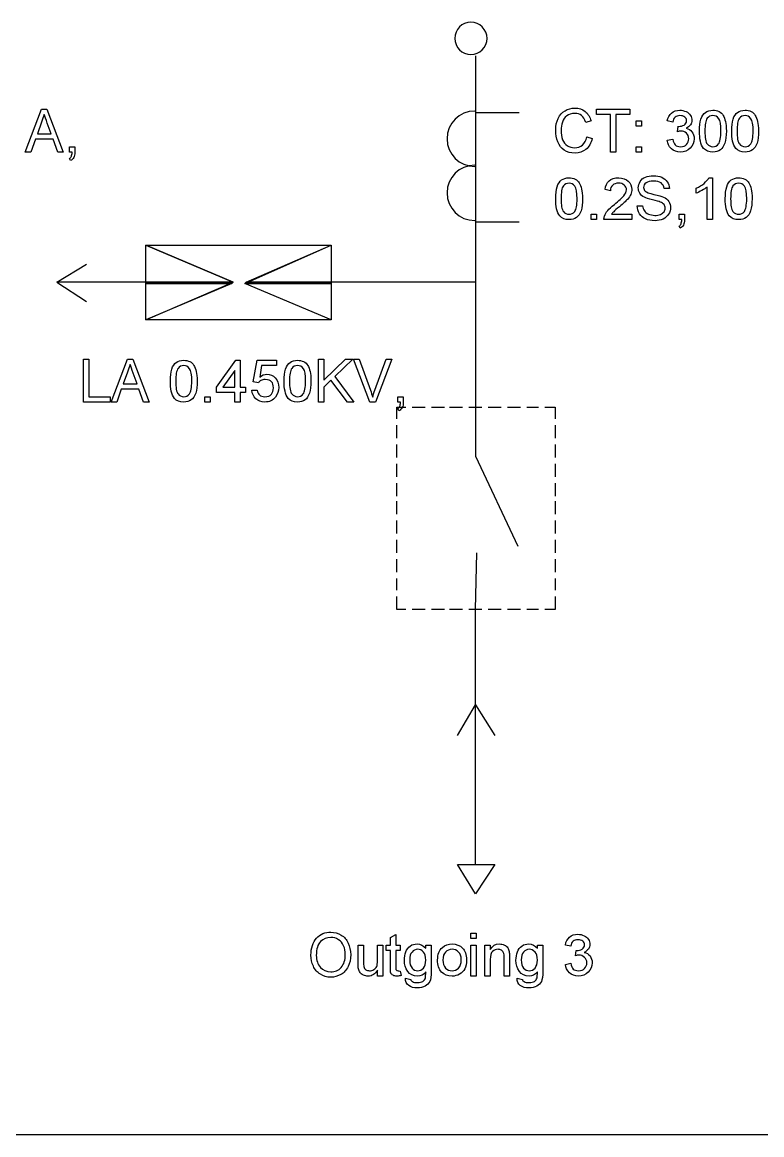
# Model space of a CAD drawing. Header units: millimetres. Extents: x 12 to 286, y 8 to 173.
# Drawn here: x 235.48 to 259.79, y 7.52 to 44.1 of the extents above; entities that cross this region are included whole.
import ezdxf

# ---------------------------------------------------------------- set-up
doc = ezdxf.new("R2010")
doc.units = ezdxf.units.MM
doc.layers.get('0').update_dxf_attribs({"linetype": 'CONTINUOUS'})

msp = doc.modelspace()

# ---------------------------------------------------------------- linework, layer by layer
at = {"color": 0}
for p, q in [((250.373, 42.9962), (250.373, 31.4399)), ((235.575, 39.8279), (236.117, 41.239)), ((236.117, 41.239), (236.288, 41.239)), ((236.288, 41.239), (236.828, 39.8279)), ((250.373, 41.1346), (251.813, 41.1346)), ((254.353, 41.0626), (254.353, 41.239)), ((254.353, 41.239), (255.447, 41.239)), ((254.812, 41.0626), (254.353, 41.0626)), ((254.812, 39.8279), (254.812, 41.0626)), ((255.447, 41.0626), (254.988, 41.0626)), ((254.988, 41.0626), (254.988, 39.8279)), ((255.447, 41.239), (255.447, 41.0626)), ((236.113, 40.8146), (235.975, 40.429)), ((236.428, 40.429), (236.303, 40.7818)), ((254.176, 40.8506), (254, 40.8065)), ((255.658, 40.6756), (255.658, 40.852)), ((255.658, 40.852), (255.834, 40.852)), ((255.834, 40.6756), (255.658, 40.6756)), ((255.834, 40.852), (255.834, 40.6756)), ((256.858, 40.816), (256.682, 40.852)), ((257.015, 40.4992), (257.033, 40.6756)), ((235.913, 40.2526), (235.762, 39.8279)), ((236.492, 40.2526), (235.913, 40.2526)), ((235.975, 40.429), (236.428, 40.429)), ((236.644, 39.8279), (236.492, 40.2526)), ((254.036, 40.3257), (254.212, 40.2788)), ((256.682, 40.2167), (256.858, 40.2526)), ((257.74, 40.5158), (257.74, 40.5158)), ((258.798, 40.5158), (258.798, 40.5158)), ((237.031, 39.8279), (237.031, 40.0043)), ((237.031, 40.0043), (237.207, 40.0043)), ((237.207, 40.0043), (237.207, 39.8279)), ((255.658, 39.8279), (255.658, 40.0043)), ((255.658, 40.0043), (255.834, 40.0043)), ((255.834, 40.0043), (255.834, 39.8279)), ((235.762, 39.8279), (235.575, 39.8279)), ((236.828, 39.8279), (236.644, 39.8279)), ((237.119, 39.8279), (237.031, 39.8279)), ((237.067, 39.5471), (237.031, 39.6173)), ((254.988, 39.8279), (254.812, 39.8279)), ((255.834, 39.8279), (255.658, 39.8279)), ((258.049, 38.9819), (258.163, 38.9819)), ((258.163, 38.9819), (258.163, 37.6068)), ((254.812, 38.559), (254.635, 38.5932)), ((256.752, 38.6292), (256.576, 38.6292)), ((257.634, 38.475), (257.634, 38.6373)), ((257.987, 37.6068), (257.987, 38.6789)), ((253.012, 38.293), (253.012, 38.293)), ((255.694, 38.064), (255.87, 38.064)), ((258.586, 38.293), (258.586, 38.293)), ((254.176, 37.6068), (254.176, 37.7832)), ((254.176, 37.7832), (254.353, 37.7832)), ((254.353, 37.7832), (254.353, 37.6068)), ((254.849, 37.7832), (255.517, 37.7832)), ((255.517, 37.7832), (255.517, 37.6068)), ((257.069, 37.6068), (257.069, 37.7832)), ((257.069, 37.7832), (257.245, 37.7832)), ((257.245, 37.7832), (257.245, 37.6068)), ((250.373, 37.5349), (251.813, 37.5349)), ((254.353, 37.6068), (254.176, 37.6068)), ((255.517, 37.6068), (254.599, 37.6068)), ((257.157, 37.6068), (257.069, 37.6068)), ((257.105, 37.3242), (257.069, 37.3944)), ((258.163, 37.6068), (257.987, 37.6068)), ((239.536, 36.7728), (242.415, 35.5466)), ((239.536, 35.5466), (239.536, 36.7728)), ((239.536, 36.7728), (242.415, 35.5466)), ((239.536, 35.5466), (239.536, 36.7728)), ((242.415, 35.5466), (239.536, 36.7728)), ((239.536, 36.7728), (245.632, 36.7728)), ((239.536, 34.3187), (239.536, 36.7728)), ((242.795, 35.5039), (245.632, 36.7728)), ((242.838, 35.5466), (245.632, 36.7728)), ((242.838, 35.5466), (245.632, 36.7728)), ((245.632, 36.7728), (245.632, 35.5466)), ((245.632, 36.7728), (245.632, 35.5466)), ((245.632, 36.7728), (245.632, 34.3187)), ((236.615, 35.5466), (237.589, 36.1389)), ((239.536, 35.5466), (236.615, 35.5466)), ((236.615, 35.5466), (237.589, 34.9112)), ((242.415, 35.5466), (239.536, 35.5466)), ((242.415, 35.5466), (239.536, 35.5466)), ((242.415, 35.5466), (239.536, 35.5466)), ((239.536, 35.5466), (242.372, 35.5039)), ((239.536, 35.5466), (242.372, 35.5039)), ((239.536, 35.5039), (239.536, 35.5466)), ((242.415, 35.5466), (239.536, 35.5466)), ((239.536, 35.5466), (242.372, 35.5039)), ((239.536, 35.5466), (242.372, 35.5039)), ((239.536, 35.5039), (239.536, 35.5466)), ((239.536, 34.3187), (242.415, 35.5466)), ((239.536, 35.5039), (242.372, 35.5039)), ((242.372, 35.5039), (239.536, 34.3187)), ((239.536, 34.3187), (239.536, 35.5039)), ((239.536, 35.5039), (242.372, 35.5039)), ((242.372, 35.5039), (239.536, 34.3187)), ((239.536, 34.3187), (239.536, 35.5039)), ((242.372, 35.5039), (239.536, 35.5039)), ((242.372, 35.5039), (239.536, 35.5039)), ((242.372, 35.5039), (242.415, 35.5466)), ((242.372, 35.5039), (242.415, 35.5466)), ((242.838, 35.5466), (242.795, 35.5039)), ((242.838, 35.5466), (242.795, 35.5039)), ((242.795, 35.5039), (245.632, 35.5039)), ((242.795, 35.5039), (245.632, 35.5039)), ((245.632, 34.3187), (242.795, 35.5039)), ((242.795, 35.5039), (245.632, 35.5039)), ((242.795, 35.5039), (245.632, 35.5039)), ((245.632, 34.3187), (242.795, 35.5039)), ((245.632, 34.3187), (242.795, 35.5039)), ((245.632, 35.5466), (242.838, 35.5466)), ((245.632, 35.5466), (242.838, 35.5466)), ((245.632, 35.5039), (242.838, 35.5466)), ((245.632, 35.5039), (242.838, 35.5466)), ((242.838, 35.5466), (245.632, 35.5466)), ((245.632, 35.5039), (242.838, 35.5466)), ((242.838, 35.5466), (245.632, 35.5466)), ((245.632, 35.5039), (242.838, 35.5466)), ((250.373, 35.5466), (245.632, 35.5466)), ((245.632, 35.5466), (245.632, 35.5039)), ((245.632, 35.5466), (245.632, 35.5039)), ((245.632, 35.5039), (245.632, 34.3187)), ((245.632, 35.5039), (245.632, 34.3187)), ((245.632, 34.3187), (239.536, 34.3187)), ((237.49, 31.6095), (237.49, 33.0206)), ((237.49, 33.0206), (237.666, 33.0206)), ((237.666, 33.0206), (237.666, 31.7858)), ((238.398, 31.6095), (238.94, 33.0206)), ((238.94, 33.0206), (239.11, 33.0206)), ((239.11, 33.0206), (239.65, 31.6095)), ((241.865, 32.1028), (242.499, 32.9847)), ((242.499, 32.9847), (242.641, 32.9847)), ((242.641, 32.9847), (242.641, 32.1028)), ((243.064, 32.2792), (243.204, 32.9847)), ((243.204, 32.9847), (243.84, 32.9847)), ((243.84, 32.9847), (243.84, 32.8083)), ((245.217, 31.6095), (245.217, 33.0206)), ((245.217, 33.0206), (245.393, 33.0206)), ((245.393, 33.0206), (245.393, 32.3329)), ((245.393, 32.3329), (246.105, 33.0206)), ((246.345, 33.0206), (245.748, 32.4459)), ((246.105, 33.0206), (246.345, 33.0206)), ((246.907, 31.6095), (246.363, 33.0206)), ((246.363, 33.0206), (246.556, 33.0206)), ((246.556, 33.0206), (246.924, 31.998)), ((247.071, 31.998), (247.438, 33.0206)), ((247.631, 33.0206), (247.088, 31.6095)), ((247.438, 33.0206), (247.631, 33.0206)), ((238.935, 32.5947), (238.797, 32.2089)), ((239.251, 32.2089), (239.125, 32.5617)), ((242.465, 32.6457), (242.073, 32.1028)), ((242.465, 32.1028), (242.465, 32.6457)), ((243.348, 32.8083), (243.283, 32.4239)), ((243.84, 32.8083), (243.348, 32.8083)), ((238.797, 32.2089), (239.251, 32.2089)), ((240.348, 32.2957), (240.348, 32.2957)), ((243.24, 32.2433), (243.064, 32.2792)), ((244.086, 32.2957), (244.086, 32.2957)), ((245.626, 32.3288), (245.393, 32.1028)), ((246.169, 31.6095), (245.626, 32.3288)), ((245.748, 32.4459), (246.379, 31.6095)), ((238.735, 32.0325), (238.584, 31.6095)), ((239.314, 32.0325), (238.735, 32.0325)), ((239.466, 31.6095), (239.314, 32.0325)), ((241.865, 31.9264), (241.865, 32.1028)), ((242.465, 31.9264), (241.865, 31.9264)), ((242.073, 32.1028), (242.465, 32.1028)), ((242.465, 31.6095), (242.465, 31.9264)), ((242.641, 32.1028), (242.817, 32.1028)), ((242.817, 31.9264), (242.641, 31.9264)), ((242.641, 31.9264), (242.641, 31.6095)), ((242.817, 32.1028), (242.817, 31.9264)), ((243.028, 31.9967), (243.204, 31.9967)), ((245.393, 32.1028), (245.393, 31.6095)), ((238.372, 31.6095), (237.49, 31.6095)), ((237.666, 31.7858), (238.372, 31.7858)), ((238.372, 31.7858), (238.372, 31.6095)), ((238.584, 31.6095), (238.398, 31.6095)), ((239.65, 31.6095), (239.466, 31.6095)), ((241.476, 31.6095), (241.476, 31.7858)), ((241.476, 31.7858), (241.653, 31.7858)), ((241.653, 31.6095), (241.476, 31.6095)), ((241.653, 31.7858), (241.653, 31.6095)), ((242.641, 31.6095), (242.465, 31.6095)), ((245.393, 31.6095), (245.217, 31.6095)), ((246.379, 31.6095), (246.169, 31.6095)), ((247.088, 31.6095), (246.907, 31.6095)), ((247.826, 31.6095), (247.826, 31.7858)), ((247.826, 31.7858), (248.003, 31.7858)), ((247.913, 31.6095), (247.826, 31.6095)), ((248.003, 31.7858), (248.003, 31.6095)), ((247.79, 31.0582), (247.79, 31.4399)), ((247.79, 31.4399), (248.087, 31.4399)), ((247.862, 31.3269), (247.826, 31.3972)), ((248.299, 31.4399), (248.722, 31.4399)), ((248.934, 31.4399), (249.357, 31.4399)), ((249.527, 31.4399), (249.95, 31.4399)), ((250.162, 31.4399), (250.585, 31.4399)), ((250.373, 31.4399), (250.373, 29.8304)), ((250.797, 31.4399), (251.22, 31.4399)), ((251.431, 31.4399), (251.856, 31.4399)), ((252.067, 31.4399), (252.448, 31.4399)), ((252.659, 31.4399), (252.998, 31.4399)), ((252.998, 31.4399), (252.998, 31.0582)), ((247.79, 30.423), (247.79, 30.8474)), ((252.998, 30.8474), (252.998, 30.423)), ((247.79, 29.789), (247.79, 30.2121)), ((252.998, 30.2121), (252.998, 29.789)), ((250.373, 29.8304), (251.77, 26.8676)), ((247.79, 29.1538), (247.79, 29.5768)), ((252.998, 29.5768), (252.998, 29.1538)), ((247.79, 28.5185), (247.79, 28.9416)), ((252.998, 28.9416), (252.998, 28.5185)), ((247.79, 27.926), (247.79, 28.349)), ((252.998, 28.349), (252.998, 27.926)), ((247.79, 27.2907), (247.79, 27.7137)), ((252.998, 27.7137), (252.998, 27.2907)), ((247.79, 26.6554), (247.79, 27.0798)), ((252.998, 27.0798), (252.998, 26.6554)), ((247.79, 26.0215), (247.79, 26.4445)), ((250.373, 24.7937), (250.416, 26.6554)), ((252.998, 26.4445), (252.998, 26.0215)), ((247.79, 25.4289), (247.79, 25.8093)), ((252.998, 25.8093), (252.998, 25.4289)), ((247.79, 24.7937), (247.79, 25.2167)), ((252.998, 25.2167), (252.998, 24.7937)), ((248.087, 24.7937), (247.79, 24.7937)), ((248.722, 24.7937), (248.299, 24.7937)), ((249.357, 24.7937), (248.934, 24.7937)), ((249.95, 24.7937), (249.527, 24.7937)), ((250.585, 24.7937), (250.162, 24.7937)), ((250.373, 16.411), (250.373, 24.7937)), ((251.22, 24.7937), (250.797, 24.7937)), ((251.856, 24.7937), (251.431, 24.7937)), ((252.448, 24.7937), (252.067, 24.7937)), ((252.998, 24.7937), (252.659, 24.7937)), ((249.78, 20.6444), (250.373, 21.66)), ((250.373, 21.66), (251.008, 20.6444)), ((250.373, 15.4382), (249.78, 16.411)), ((249.78, 16.411), (251.008, 16.411)), ((251.008, 16.411), (250.373, 15.4382)), ((247.58, 14.0077), (247.756, 14.1097)), ((247.58, 13.7583), (247.58, 14.0077)), ((247.756, 14.1097), (247.756, 13.7583)), ((250.226, 13.9706), (250.226, 14.147)), ((250.226, 14.147), (250.402, 14.147)), ((250.402, 13.9706), (250.226, 13.9706)), ((250.402, 14.147), (250.402, 13.9706)), ((246.521, 13.1382), (246.521, 13.7583)), ((246.521, 13.7583), (246.698, 13.7583)), ((246.698, 13.7583), (246.698, 13.2223)), ((247.157, 13.2402), (247.157, 13.7583)), ((247.157, 13.7583), (247.333, 13.7583)), ((247.333, 13.7583), (247.333, 12.7358)), ((247.438, 13.5819), (247.438, 13.7583)), ((247.438, 13.7583), (247.58, 13.7583)), ((247.58, 13.5819), (247.438, 13.5819)), ((247.58, 13.0294), (247.58, 13.5819)), ((247.756, 13.7583), (247.897, 13.7583)), ((247.897, 13.5819), (247.756, 13.5819)), ((247.756, 13.5819), (247.756, 13.0404)), ((247.897, 13.7583), (247.897, 13.5819)), ((248.744, 13.6522), (248.744, 13.7583)), ((248.744, 13.7583), (248.921, 13.7583)), ((248.921, 13.7583), (248.921, 12.8902)), ((250.226, 12.7358), (250.226, 13.7583)), ((250.226, 13.7583), (250.402, 13.7583)), ((250.402, 13.7583), (250.402, 12.7358)), ((250.685, 12.7358), (250.685, 13.7583)), ((250.685, 13.7583), (250.861, 13.7583)), ((250.861, 13.7583), (250.861, 13.615)), ((252.413, 13.6522), (252.413, 13.7583)), ((252.413, 13.7583), (252.589, 13.7583)), ((252.589, 13.7583), (252.589, 12.8902)), ((253.507, 13.7225), (253.33, 13.7583)), ((253.664, 13.4056), (253.682, 13.5819)), ((244.968, 13.4221), (244.968, 13.4221)), ((249.131, 13.265), (249.131, 13.265)), ((250.861, 13.2857), (250.861, 12.7358)), ((251.318, 12.7358), (251.318, 13.3477)), ((251.495, 13.3711), (251.495, 12.7358)), ((247.157, 12.7358), (247.157, 12.9343)), ((247.897, 12.9026), (247.933, 12.7524)), ((253.33, 13.1231), (253.507, 13.1589)), ((247.333, 12.7358), (247.157, 12.7358)), ((248.073, 12.6642), (248.249, 12.6297)), ((248.073, 12.6642), (248.073, 12.6642)), ((250.402, 12.7358), (250.226, 12.7358)), ((250.861, 12.7358), (250.685, 12.7358)), ((251.495, 12.7358), (251.318, 12.7358)), ((251.743, 12.6642), (251.919, 12.6297)), ((251.743, 12.6642), (251.743, 12.6642)), ((286.06, 7.5213), (12.1212, 7.5213))]:
    msp.add_line(p, q, dxfattribs=at)
for points in [[(250.226, 44.0972), (249.934, 44.0972), (249.696, 43.8602), (249.696, 43.5681)], [(250.755, 43.5681), (250.755, 43.8602), (250.518, 44.0972), (250.226, 44.0972)], [(249.696, 43.5681), (249.696, 43.276), (249.934, 43.0389), (250.226, 43.0389)], [(250.226, 43.0389), (250.518, 43.0389), (250.755, 43.276), (250.755, 43.5681)], [(236.203, 41.0626), (236.168, 40.9857), (236.145, 40.9028), (236.113, 40.8146)], [(236.303, 40.7818), (236.256, 40.9099), (236.227, 40.9924), (236.203, 41.0626)], [(250.352, 41.1759), (249.849, 41.1759), (249.441, 40.7691), (249.441, 40.2664)], [(253.092, 40.936), (253.143, 41.0531), (253.221, 41.1304), (253.321, 41.1882)], [(253.378, 41.0214), (253.304, 40.972), (253.258, 40.9004), (253.231, 40.8146)], [(253.321, 41.1882), (253.41, 41.2517), (253.527, 41.275), (253.646, 41.275)], [(253.639, 41.0986), (253.526, 41.0986), (253.448, 41.0725), (253.378, 41.0214)], [(253.863, 41.0298), (253.802, 41.0863), (253.728, 41.0986), (253.639, 41.0986)], [(253.646, 41.275), (253.769, 41.275), (253.892, 41.238), (253.985, 41.1635)], [(254, 40.8065), (253.968, 40.9127), (253.923, 40.9829), (253.863, 41.0298)], [(253.985, 41.1635), (254.07, 41.0916), (254.14, 40.9843), (254.176, 40.8506)], [(256.682, 40.852), (256.701, 40.9635), (256.749, 41.0503), (256.821, 41.1124)], [(256.821, 41.1124), (256.883, 41.1812), (256.985, 41.2048), (257.092, 41.2048)], [(256.939, 40.9744), (256.892, 40.9455), (256.869, 40.8862), (256.858, 40.816)], [(257.098, 41.0284), (257.025, 41.0284), (256.982, 41.0104), (256.939, 40.9744)], [(257.092, 41.2048), (257.158, 41.2048), (257.236, 41.1896), (257.299, 41.1593)], [(257.255, 40.9801), (257.211, 41.0161), (257.163, 41.0284), (257.098, 41.0284)], [(257.315, 40.8563), (257.315, 40.9166), (257.296, 40.9469), (257.255, 40.9801)], [(257.299, 41.1593), (257.356, 41.1332), (257.409, 41.0877), (257.442, 41.0365)], [(257.442, 41.0365), (257.469, 40.9938), (257.492, 40.9293), (257.492, 40.8711)], [(257.788, 40.9099), (257.817, 41.0175), (257.871, 41.0877), (257.936, 41.1346)], [(257.936, 41.1346), (257.993, 41.1812), (258.082, 41.2048), (258.181, 41.2048)], [(258.178, 41.0284), (258.098, 41.0284), (258.042, 40.9981), (257.991, 40.9388)], [(258.373, 40.9265), (258.313, 41.0048), (258.261, 41.0284), (258.178, 41.0284)], [(258.181, 41.2048), (258.247, 41.2048), (258.319, 41.1896), (258.381, 41.1607)], [(258.381, 41.1607), (258.439, 41.1346), (258.486, 41.0905), (258.516, 41.0351)], [(258.516, 41.0351), (258.546, 40.9896), (258.571, 40.9127), (258.592, 40.8354)], [(258.846, 40.9099), (258.875, 41.0175), (258.929, 41.0877), (258.994, 41.1346)], [(258.994, 41.1346), (259.052, 41.1812), (259.14, 41.2048), (259.239, 41.2048)], [(259.237, 41.0284), (259.157, 41.0284), (259.1, 40.9981), (259.049, 40.9388)], [(259.431, 40.9265), (259.372, 41.0048), (259.319, 41.0284), (259.237, 41.0284)], [(259.239, 41.2048), (259.305, 41.2048), (259.377, 41.1896), (259.439, 41.1607)], [(259.439, 41.1607), (259.497, 41.1346), (259.544, 41.0905), (259.574, 41.0351)], [(259.574, 41.0351), (259.605, 40.9896), (259.629, 40.9127), (259.65, 40.8354)], [(253.012, 40.5448), (253.012, 40.7031), (253.038, 40.8245), (253.092, 40.936)], [(253.231, 40.8146), (253.201, 40.7278), (253.188, 40.6382), (253.188, 40.5462)], [(257.033, 40.6756), (257.032, 40.6742), (257.052, 40.6742), (257.058, 40.6742)], [(257.058, 40.6742), (257.116, 40.6742), (257.183, 40.6894), (257.237, 40.7183)], [(257.237, 40.7183), (257.281, 40.7568), (257.315, 40.7942), (257.315, 40.8563)], [(257.444, 40.7197), (257.405, 40.6823), (257.364, 40.6368), (257.302, 40.6107)], [(257.302, 40.6107), (257.376, 40.6012), (257.448, 40.5515), (257.493, 40.4922)], [(257.492, 40.8711), (257.492, 40.8217), (257.477, 40.7652), (257.444, 40.7197)], [(257.74, 40.5158), (257.74, 40.6809), (257.755, 40.8065), (257.788, 40.9099)], [(257.991, 40.9388), (257.94, 40.8686), (257.917, 40.7211), (257.917, 40.5172)], [(258.446, 40.5172), (258.446, 40.7278), (258.421, 40.8587), (258.373, 40.9265)], [(258.592, 40.8354), (258.609, 40.7624), (258.622, 40.6495), (258.622, 40.5158)], [(258.798, 40.5158), (258.798, 40.6809), (258.814, 40.8065), (258.846, 40.9099)], [(259.049, 40.9388), (258.998, 40.8686), (258.975, 40.7211), (258.975, 40.5172)], [(259.504, 40.5172), (259.504, 40.7278), (259.479, 40.8587), (259.431, 40.9265)], [(259.65, 40.8354), (259.668, 40.7624), (259.68, 40.6495), (259.68, 40.5158)], [(249.441, 40.2664), (249.441, 39.7633), (249.849, 39.3555), (250.352, 39.3555)], [(253.083, 40.1602), (253.036, 40.2869), (253.012, 40.4082), (253.012, 40.5448)], [(253.188, 40.5462), (253.188, 40.4343), (253.205, 40.3229), (253.239, 40.2347)], [(253.239, 40.2347), (253.268, 40.1518), (253.328, 40.0787), (253.399, 40.0346)], [(253.891, 40.0597), (253.952, 40.1242), (254.01, 40.2071), (254.036, 40.3257)], [(254.212, 40.2788), (254.174, 40.1228), (254.106, 40.0004), (254.008, 39.9175)], [(256.858, 40.2526), (256.876, 40.1645), (256.905, 40.101), (256.944, 40.0625)], [(257.128, 40.5172), (257.09, 40.5225), (257.061, 40.5116), (257.015, 40.4992)], [(257.314, 40.4467), (257.255, 40.4992), (257.204, 40.5172), (257.128, 40.5172)], [(257.387, 40.2689), (257.387, 40.3475), (257.362, 40.4001), (257.314, 40.4467)], [(257.317, 40.0816), (257.362, 40.1422), (257.387, 40.1948), (257.387, 40.2689)], [(257.564, 40.2664), (257.564, 40.1507), (257.52, 40.0417), (257.434, 39.9563)], [(257.493, 40.4922), (257.539, 40.4343), (257.564, 40.3571), (257.564, 40.2664)], [(257.873, 39.9507), (257.774, 40.0816), (257.74, 40.2636), (257.74, 40.5158)], [(257.917, 40.5172), (257.917, 40.3063), (257.941, 40.1602), (257.992, 40.0981)], [(258.368, 40.0981), (258.41, 40.1645), (258.446, 40.2992), (258.446, 40.5172)], [(258.622, 40.5158), (258.622, 40.3641), (258.606, 40.2276), (258.572, 40.1242)], [(258.932, 39.9507), (258.833, 40.0816), (258.798, 40.2636), (258.798, 40.5158)], [(258.975, 40.5172), (258.975, 40.3063), (259, 40.1602), (259.05, 40.0981)], [(259.427, 40.0981), (259.468, 40.1645), (259.504, 40.2992), (259.504, 40.5172)], [(259.68, 40.5158), (259.68, 40.3641), (259.664, 40.2276), (259.631, 40.1242)], [(253.293, 39.8872), (253.19, 39.9549), (253.132, 40.0417), (253.083, 40.1602)], [(253.65, 39.7937), (253.503, 39.7937), (253.384, 39.8254), (253.293, 39.8872)], [(253.399, 40.0346), (253.46, 39.9934), (253.548, 39.9701), (253.632, 39.9701)], [(253.632, 39.9701), (253.727, 39.9701), (253.821, 39.999), (253.891, 40.0597)], [(254.008, 39.9175), (253.908, 39.8406), (253.79, 39.7937), (253.65, 39.7937)], [(256.814, 39.9369), (256.727, 40.0195), (256.693, 40.1024), (256.682, 40.2167)], [(257.109, 39.8279), (256.989, 39.8279), (256.892, 39.8653), (256.814, 39.9369)], [(256.944, 40.0625), (256.977, 40.0279), (257.04, 40.0043), (257.116, 40.0043)], [(257.434, 39.9563), (257.344, 39.8748), (257.24, 39.8279), (257.109, 39.8279)], [(257.116, 40.0043), (257.2, 40.0043), (257.27, 40.0308), (257.317, 40.0816)], [(258.181, 39.8279), (258.045, 39.8279), (257.948, 39.8695), (257.873, 39.9507)], [(257.992, 40.0981), (258.04, 40.0403), (258.105, 40.0043), (258.181, 40.0043)], [(258.181, 40.0043), (258.25, 40.0043), (258.317, 40.036), (258.368, 40.0981)], [(258.426, 39.8999), (258.356, 39.8515), (258.279, 39.8279), (258.181, 39.8279)], [(258.572, 40.1242), (258.532, 40.0279), (258.491, 39.9464), (258.426, 39.8999)], [(259.239, 39.8279), (259.103, 39.8279), (259.006, 39.8695), (258.932, 39.9507)], [(259.05, 40.0981), (259.099, 40.0403), (259.164, 40.0043), (259.239, 40.0043)], [(259.239, 40.0043), (259.308, 40.0043), (259.376, 40.036), (259.427, 40.0981)], [(259.485, 39.8999), (259.414, 39.8515), (259.337, 39.8279), (259.239, 39.8279)], [(259.631, 40.1242), (259.591, 40.0279), (259.549, 39.9464), (259.485, 39.8999)], [(237.031, 39.6173), (237.06, 39.6339), (237.082, 39.6572), (237.096, 39.6903)], [(237.174, 39.6515), (237.151, 39.6064), (237.115, 39.5718), (237.067, 39.5471)], [(237.096, 39.6903), (237.1, 39.733), (237.118, 39.7686), (237.119, 39.8279)], [(237.207, 39.8279), (237.207, 39.7549), (237.196, 39.6956), (237.174, 39.6515)], [(250.352, 39.3982), (249.849, 39.3982), (249.441, 38.9901), (249.441, 38.4888)], [(253.062, 38.687), (253.091, 38.7946), (253.143, 38.8648), (253.208, 38.9117)], [(253.208, 38.9117), (253.267, 38.9587), (253.355, 38.9819), (253.453, 38.9819)], [(253.451, 38.8056), (253.372, 38.8056), (253.314, 38.7752), (253.264, 38.716)], [(253.646, 38.705), (253.587, 38.7823), (253.533, 38.8056), (253.451, 38.8056)], [(253.453, 38.9819), (253.519, 38.9819), (253.592, 38.9682), (253.653, 38.9393)], [(253.653, 38.9393), (253.712, 38.9117), (253.759, 38.8676), (253.788, 38.8126)], [(253.788, 38.8126), (253.818, 38.7671), (253.844, 38.6913), (253.863, 38.6126)], [(254.635, 38.5932), (254.648, 38.7202), (254.692, 38.8165), (254.77, 38.8828)], [(254.77, 38.8828), (254.839, 38.9587), (254.954, 38.9819), (255.084, 38.9819)], [(255.081, 38.8056), (254.992, 38.8056), (254.934, 38.7837), (254.886, 38.7396)], [(255.268, 38.7421), (255.21, 38.7932), (255.157, 38.8056), (255.081, 38.8056)], [(255.084, 38.9819), (255.209, 38.9819), (255.323, 38.9449), (255.4, 38.8719)], [(255.4, 38.8719), (255.47, 38.7999), (255.517, 38.7078), (255.517, 38.5988)], [(255.728, 38.6567), (255.728, 38.7311), (255.749, 38.7974), (255.789, 38.8592)], [(255.789, 38.8592), (255.82, 38.9283), (255.888, 38.971), (255.965, 39.0042)], [(255.983, 38.8137), (255.928, 38.7809), (255.904, 38.723), (255.904, 38.6637)], [(255.965, 39.0042), (256.034, 39.0398), (256.129, 39.0521), (256.224, 39.0521)], [(256.23, 38.8758), (256.114, 38.8758), (256.034, 38.8553), (255.983, 38.8137)], [(256.224, 39.0521), (256.328, 39.0521), (256.42, 39.0356), (256.498, 39.0013)], [(256.478, 38.8137), (256.418, 38.8634), (256.34, 38.8758), (256.23, 38.8758)], [(256.576, 38.6292), (256.566, 38.7103), (256.533, 38.7724), (256.478, 38.8137)], [(256.498, 39.0013), (256.569, 38.9738), (256.639, 38.9184), (256.682, 38.8525)], [(256.682, 38.8525), (256.725, 38.7946), (256.749, 38.7117), (256.752, 38.6292)], [(257.634, 38.6373), (257.732, 38.6913), (257.818, 38.7354), (257.891, 38.7985)], [(257.891, 38.7985), (257.962, 38.8634), (258.018, 38.9227), (258.049, 38.9819)], [(258.636, 38.687), (258.663, 38.7946), (258.717, 38.8648), (258.782, 38.9117)], [(258.782, 38.9117), (258.841, 38.9587), (258.929, 38.9819), (259.027, 38.9819)], [(259.026, 38.8056), (258.946, 38.8056), (258.888, 38.7752), (258.838, 38.716)], [(259.22, 38.705), (259.161, 38.7823), (259.107, 38.8056), (259.026, 38.8056)], [(259.027, 38.9819), (259.093, 38.9819), (259.166, 38.9682), (259.227, 38.9393)], [(259.227, 38.9393), (259.285, 38.9117), (259.333, 38.8676), (259.362, 38.8126)], [(259.362, 38.8126), (259.392, 38.7671), (259.417, 38.6913), (259.438, 38.6126)], [(249.441, 38.4888), (249.441, 37.9857), (249.849, 37.5779), (250.352, 37.5779)], [(253.012, 38.293), (253.012, 38.4598), (253.028, 38.5837), (253.062, 38.687)], [(253.264, 38.716), (253.212, 38.6457), (253.188, 38.4997), (253.188, 38.2944)], [(253.717, 38.2944), (253.717, 38.505), (253.694, 38.6362), (253.646, 38.705)], [(253.863, 38.6126), (253.883, 38.5396), (253.894, 38.4267), (253.894, 38.293)], [(254.886, 38.7396), (254.835, 38.7064), (254.812, 38.6362), (254.812, 38.559)], [(255.256, 38.3893), (255.305, 38.4651), (255.341, 38.5202), (255.341, 38.5865)], [(255.341, 38.5865), (255.341, 38.65), (255.316, 38.6994), (255.268, 38.7421)], [(255.483, 38.4362), (255.459, 38.3879), (255.421, 38.3275), (255.368, 38.2683)], [(255.517, 38.5988), (255.517, 38.5533), (255.505, 38.4898), (255.483, 38.4362)], [(255.778, 38.4775), (255.741, 38.5339), (255.728, 38.5907), (255.728, 38.6567)], [(255.927, 38.3438), (255.854, 38.3812), (255.811, 38.4253), (255.778, 38.4775)], [(255.904, 38.6637), (255.904, 38.6126), (255.924, 38.5713), (255.96, 38.5381)], [(255.96, 38.5381), (255.99, 38.5135), (256.091, 38.4722), (256.242, 38.4376)], [(256.242, 38.4376), (256.388, 38.4087), (256.498, 38.3727), (256.553, 38.348)], [(257.818, 38.5632), (257.747, 38.5339), (257.688, 38.4941), (257.634, 38.475)], [(257.987, 38.6789), (257.944, 38.6472), (257.888, 38.6016), (257.818, 38.5632)], [(258.586, 38.293), (258.586, 38.4598), (258.603, 38.5837), (258.636, 38.687)], [(258.838, 38.716), (258.786, 38.6457), (258.763, 38.4997), (258.763, 38.2944)], [(259.292, 38.2944), (259.292, 38.505), (259.268, 38.6362), (259.22, 38.705)], [(259.438, 38.6126), (259.456, 38.5396), (259.468, 38.4267), (259.468, 38.293)], [(253.146, 37.7278), (253.048, 37.8587), (253.012, 38.0407), (253.012, 38.293)], [(253.188, 38.2944), (253.188, 38.0834), (253.214, 37.9374), (253.266, 37.8753)], [(253.642, 37.8753), (253.683, 37.943), (253.717, 38.0781), (253.717, 38.2944)], [(253.894, 38.293), (253.894, 38.1413), (253.877, 38.0048), (253.846, 37.9017)], [(254.722, 37.907), (254.765, 37.9705), (254.843, 38.0298), (254.941, 38.1014)], [(254.941, 38.1014), (255.086, 38.2393), (255.198, 38.3233), (255.256, 38.3893)], [(255.368, 38.2683), (255.306, 38.2115), (255.23, 38.1303), (255.113, 38.034)], [(255.77, 37.8023), (255.72, 37.8852), (255.697, 37.9663), (255.694, 38.064)], [(255.87, 38.064), (255.878, 37.9952), (255.896, 37.9402), (255.927, 37.8947)], [(256.199, 38.2556), (256.064, 38.2944), (255.977, 38.3163), (255.927, 38.3438)], [(256.45, 38.1868), (256.407, 38.2076), (256.329, 38.2242), (256.199, 38.2556)], [(256.574, 38.1028), (256.54, 38.1469), (256.509, 38.1649), (256.45, 38.1868)], [(256.553, 38.348), (256.628, 38.3205), (256.691, 38.2598), (256.73, 38.202)], [(256.61, 37.9843), (256.61, 38.0326), (256.599, 38.0683), (256.574, 38.1028)], [(256.73, 38.202), (256.763, 38.1441), (256.786, 38.0753), (256.786, 37.9995)], [(258.72, 37.7278), (258.622, 37.8587), (258.586, 38.0407), (258.586, 38.293)], [(258.763, 38.2944), (258.763, 38.0834), (258.787, 37.9374), (258.838, 37.8753)], [(259.214, 37.8753), (259.256, 37.943), (259.292, 38.0781), (259.292, 38.2944)], [(259.468, 38.293), (259.468, 38.1413), (259.451, 38.0048), (259.418, 37.9017)], [(253.453, 37.6068), (253.317, 37.6068), (253.22, 37.6467), (253.146, 37.7278)], [(253.266, 37.8753), (253.314, 37.8174), (253.378, 37.7832), (253.453, 37.7832)], [(253.453, 37.7832), (253.522, 37.7832), (253.591, 37.8135), (253.642, 37.8753)], [(253.699, 37.677), (253.628, 37.6287), (253.552, 37.6068), (253.453, 37.6068)], [(253.846, 37.9017), (253.806, 37.8051), (253.764, 37.7239), (253.699, 37.677)], [(254.599, 37.6068), (254.598, 37.6481), (254.605, 37.6865), (254.619, 37.7254)], [(254.619, 37.7254), (254.634, 37.7956), (254.675, 37.8492), (254.722, 37.907)], [(254.919, 37.8686), (254.89, 37.8464), (254.868, 37.8121), (254.849, 37.7832)], [(255.113, 38.034), (255.005, 37.9635), (254.947, 37.8975), (254.919, 37.8686)], [(255.966, 37.6287), (255.874, 37.6714), (255.816, 37.7254), (255.77, 37.8023)], [(255.927, 37.8947), (255.948, 37.8601), (256.001, 37.8146), (256.063, 37.7885)], [(256.063, 37.7885), (256.119, 37.7705), (256.195, 37.7472), (256.272, 37.7472)], [(256.272, 37.7472), (256.336, 37.7472), (256.402, 37.7567), (256.454, 37.779)], [(256.454, 37.779), (256.501, 37.7994), (256.547, 37.8273), (256.573, 37.8629)], [(256.725, 37.7832), (256.68, 37.7278), (256.623, 37.6647), (256.544, 37.6259)], [(256.573, 37.8629), (256.587, 37.907), (256.61, 37.9388), (256.61, 37.9843)], [(256.786, 37.9995), (256.786, 37.9331), (256.766, 37.8506), (256.725, 37.7832)], [(259.027, 37.6068), (258.891, 37.6068), (258.794, 37.6467), (258.72, 37.7278)], [(258.838, 37.8753), (258.888, 37.8174), (258.953, 37.7832), (259.027, 37.7832)], [(259.027, 37.7832), (259.096, 37.7832), (259.165, 37.8135), (259.214, 37.8753)], [(259.272, 37.677), (259.202, 37.6287), (259.126, 37.6068), (259.027, 37.6068)], [(259.418, 37.9017), (259.38, 37.8051), (259.339, 37.7239), (259.272, 37.677)], [(256.279, 37.5708), (256.148, 37.5708), (256.051, 37.5902), (255.966, 37.6287)], [(256.544, 37.6259), (256.464, 37.5941), (256.377, 37.5708), (256.279, 37.5708)], [(257.069, 37.3944), (257.098, 37.411), (257.12, 37.4357), (257.134, 37.4675)], [(257.211, 37.429), (257.189, 37.3835), (257.153, 37.3489), (257.105, 37.3242)], [(257.134, 37.4675), (257.138, 37.5102), (257.156, 37.5461), (257.157, 37.6068)], [(257.245, 37.6068), (257.245, 37.5324), (257.234, 37.4731), (257.211, 37.429)], [(240.543, 32.9144), (240.602, 32.9613), (240.69, 32.9847), (240.789, 32.9847)], [(240.789, 32.9847), (240.855, 32.9847), (240.928, 32.9696), (240.988, 32.9406)], [(240.988, 32.9406), (241.046, 32.9144), (241.095, 32.8704), (241.124, 32.8152)], [(244.282, 32.9144), (244.341, 32.9613), (244.429, 32.9847), (244.527, 32.9847)], [(244.527, 32.9847), (244.595, 32.9847), (244.667, 32.9696), (244.727, 32.9406)], [(244.727, 32.9406), (244.787, 32.9144), (244.833, 32.8704), (244.864, 32.8152)], [(239.025, 32.8442), (238.99, 32.7656), (238.967, 32.6829), (238.935, 32.5947)], [(239.125, 32.5617), (239.079, 32.6912), (239.05, 32.7725), (239.025, 32.8442)], [(240.348, 32.2957), (240.348, 32.4624), (240.364, 32.5865), (240.396, 32.6898)], [(240.396, 32.6898), (240.425, 32.7973), (240.479, 32.8676), (240.543, 32.9144)], [(240.599, 32.7188), (240.548, 32.6485), (240.524, 32.5024), (240.524, 32.2971)], [(240.787, 32.8083), (240.707, 32.8083), (240.649, 32.778), (240.599, 32.7188)], [(240.98, 32.7063), (240.923, 32.7849), (240.869, 32.8083), (240.787, 32.8083)], [(241.053, 32.2971), (241.053, 32.5079), (241.028, 32.6388), (240.98, 32.7063)], [(241.124, 32.8152), (241.154, 32.7697), (241.179, 32.694), (241.199, 32.6154)], [(241.199, 32.6154), (241.217, 32.5424), (241.23, 32.4294), (241.23, 32.2957)], [(244.086, 32.2957), (244.086, 32.4624), (244.103, 32.5865), (244.136, 32.6898)], [(244.136, 32.6898), (244.165, 32.7973), (244.217, 32.8676), (244.282, 32.9144)], [(244.338, 32.7188), (244.286, 32.6485), (244.263, 32.5024), (244.263, 32.2971)], [(244.526, 32.8083), (244.446, 32.8083), (244.39, 32.778), (244.338, 32.7188)], [(244.72, 32.7063), (244.661, 32.7849), (244.609, 32.8083), (244.526, 32.8083)], [(244.792, 32.2971), (244.792, 32.5079), (244.769, 32.6388), (244.72, 32.7063)], [(244.864, 32.8152), (244.893, 32.7697), (244.919, 32.694), (244.938, 32.6154)], [(244.938, 32.6154), (244.957, 32.5424), (244.968, 32.4294), (244.968, 32.2957)], [(240.482, 31.7307), (240.382, 31.8616), (240.348, 32.0435), (240.348, 32.2957)], [(240.524, 32.2971), (240.524, 32.0862), (240.549, 31.9402), (240.6, 31.8782)], [(240.976, 31.8782), (241.017, 31.9457), (241.053, 32.0807), (241.053, 32.2971)], [(241.23, 32.2957), (241.23, 32.1441), (241.213, 32.0077), (241.18, 31.9043)], [(243.326, 32.3205), (243.287, 32.3108), (243.262, 32.275), (243.24, 32.2433)], [(243.283, 32.4239), (243.356, 32.5024), (243.437, 32.5258), (243.52, 32.5258)], [(243.468, 32.3494), (243.401, 32.3494), (243.359, 32.3398), (243.326, 32.3205)], [(243.673, 32.2764), (243.63, 32.326), (243.566, 32.3494), (243.468, 32.3494)], [(243.52, 32.5258), (243.619, 32.5258), (243.723, 32.4859), (243.797, 32.4032)], [(243.733, 32.078), (243.733, 32.1703), (243.714, 32.2282), (243.673, 32.2764)], [(243.797, 32.4032), (243.863, 32.3274), (243.91, 32.2171), (243.91, 32.089)], [(244.221, 31.7307), (244.122, 31.8616), (244.086, 32.0435), (244.086, 32.2957)], [(244.263, 32.2971), (244.263, 32.0862), (244.289, 31.9402), (244.34, 31.8782)], [(244.716, 31.8782), (244.758, 31.9457), (244.792, 32.0807), (244.792, 32.2971)], [(244.968, 32.2957), (244.968, 32.1441), (244.953, 32.0077), (244.92, 31.9043)], [(240.6, 31.8782), (240.649, 31.8203), (240.714, 31.7858), (240.789, 31.7858)], [(240.789, 31.7858), (240.858, 31.7858), (240.925, 31.8161), (240.976, 31.8782)], [(241.18, 31.9043), (241.142, 31.8093), (241.099, 31.7266), (241.034, 31.6797)], [(243.16, 31.7155), (243.075, 31.7982), (243.039, 31.8795), (243.028, 31.9967)], [(243.204, 31.9967), (243.217, 31.9264), (243.243, 31.874), (243.283, 31.8382)], [(243.283, 31.8382), (243.32, 31.8093), (243.381, 31.7858), (243.457, 31.7858)], [(243.457, 31.7858), (243.55, 31.7858), (243.622, 31.812), (243.667, 31.8657)], [(243.667, 31.8657), (243.71, 31.9278), (243.733, 31.9898), (243.733, 32.078)], [(243.91, 32.089), (243.91, 31.9719), (243.876, 31.8616), (243.805, 31.772)], [(244.34, 31.8782), (244.388, 31.8203), (244.453, 31.7858), (244.527, 31.7858)], [(244.527, 31.7858), (244.596, 31.7858), (244.665, 31.8161), (244.716, 31.8782)], [(244.92, 31.9043), (244.88, 31.8093), (244.839, 31.7266), (244.774, 31.6797)], [(246.924, 31.998), (246.949, 31.9278), (246.978, 31.8396), (246.997, 31.7679)], [(246.997, 31.7679), (247.012, 31.8506), (247.042, 31.9209), (247.071, 31.998)], [(240.789, 31.6095), (240.652, 31.6095), (240.556, 31.6494), (240.482, 31.7307)], [(241.034, 31.6797), (240.964, 31.6329), (240.887, 31.6095), (240.789, 31.6095)], [(243.455, 31.6095), (243.334, 31.6095), (243.236, 31.6439), (243.16, 31.7155)], [(243.805, 31.772), (243.72, 31.6673), (243.604, 31.6095), (243.455, 31.6095)], [(244.527, 31.6095), (244.391, 31.6095), (244.294, 31.6494), (244.221, 31.7307)], [(244.774, 31.6797), (244.704, 31.6329), (244.627, 31.6095), (244.527, 31.6095)], [(247.826, 31.3972), (247.855, 31.4138), (247.878, 31.4386), (247.891, 31.4702)], [(247.891, 31.4702), (247.895, 31.513), (247.912, 31.5488), (247.913, 31.6095)], [(248.003, 31.6095), (248.003, 31.535), (247.992, 31.4758), (247.968, 31.4317)], [(247.968, 31.4317), (247.946, 31.3862), (247.91, 31.3517), (247.862, 31.3269)], [(244.968, 13.4221), (244.968, 13.666), (245.029, 13.8452), (245.152, 13.9802)], [(245.152, 13.9802), (245.272, 14.1222), (245.43, 14.1814), (245.623, 14.1814)], [(245.623, 14.005), (245.486, 14.005), (245.38, 13.9609), (245.287, 13.87)], [(245.623, 14.1814), (245.743, 14.1814), (245.863, 14.1497), (245.963, 14.0863)], [(245.872, 13.9347), (245.791, 13.994), (245.715, 14.005), (245.623, 14.005)], [(246.041, 13.7377), (245.998, 13.83), (245.945, 13.8879), (245.872, 13.9347)], [(245.963, 14.0863), (246.063, 14.0312), (246.141, 13.9361), (246.193, 13.8217)], [(253.33, 13.7583), (253.349, 13.87), (253.398, 13.9568), (253.469, 14.0188)], [(253.469, 14.0188), (253.532, 14.0877), (253.633, 14.1111), (253.741, 14.1111)], [(253.746, 13.9347), (253.673, 13.9347), (253.631, 13.9168), (253.588, 13.8824)], [(253.741, 14.1111), (253.807, 14.1111), (253.884, 14.0959), (253.948, 14.0656)], [(253.904, 13.8865), (253.86, 13.9223), (253.811, 13.9347), (253.746, 13.9347)], [(253.948, 14.0656), (254.004, 14.0395), (254.058, 13.9954), (254.091, 13.943)], [(254.091, 13.943), (254.117, 13.9003), (254.14, 13.8355), (254.14, 13.7776)], [(245.287, 13.87), (245.191, 13.79), (245.145, 13.6302), (245.145, 13.4193)], [(246.098, 13.44), (246.098, 13.5544), (246.079, 13.6536), (246.041, 13.7377)], [(246.193, 13.8217), (246.239, 13.7115), (246.275, 13.5819), (246.275, 13.4386)], [(248.088, 13.5323), (248.117, 13.6205), (248.171, 13.6798), (248.234, 13.7253)], [(248.234, 13.7253), (248.292, 13.7818), (248.374, 13.7942), (248.46, 13.7942)], [(248.476, 13.6178), (248.398, 13.6178), (248.342, 13.5874), (248.291, 13.5296)], [(248.46, 13.7942), (248.564, 13.7942), (248.668, 13.7459), (248.744, 13.6522)], [(248.666, 13.5282), (248.604, 13.593), (248.55, 13.6178), (248.476, 13.6178)], [(249.131, 13.265), (249.131, 13.4524), (249.184, 13.5902), (249.289, 13.6812)], [(249.289, 13.6812), (249.371, 13.7583), (249.483, 13.7942), (249.608, 13.7942)], [(249.608, 13.6178), (249.516, 13.6178), (249.451, 13.5874), (249.393, 13.5296)], [(249.608, 13.7942), (249.742, 13.7942), (249.862, 13.7473), (249.951, 13.6563)], [(249.822, 13.5296), (249.759, 13.593), (249.694, 13.6178), (249.608, 13.6178)], [(249.951, 13.6563), (250.037, 13.5764), (250.083, 13.44), (250.083, 13.2788)], [(250.861, 13.615), (250.931, 13.7349), (251.033, 13.7942), (251.167, 13.7942)], [(250.936, 13.5475), (250.884, 13.513), (250.861, 13.4138), (250.861, 13.2857)], [(251.117, 13.6178), (251.044, 13.6178), (250.988, 13.5944), (250.936, 13.5475)], [(251.231, 13.5861), (251.193, 13.6178), (251.161, 13.6178), (251.117, 13.6178)], [(251.167, 13.7942), (251.216, 13.7942), (251.277, 13.7818), (251.327, 13.7597)], [(251.299, 13.5034), (251.283, 13.5406), (251.265, 13.5654), (251.231, 13.5861)], [(251.327, 13.7597), (251.372, 13.7487), (251.411, 13.7087), (251.435, 13.6715)], [(251.435, 13.6715), (251.456, 13.6412), (251.477, 13.5916), (251.486, 13.542)], [(251.486, 13.542), (251.484, 13.5103), (251.495, 13.4524), (251.495, 13.3711)], [(251.757, 13.5323), (251.786, 13.6205), (251.839, 13.6798), (251.903, 13.7253)], [(251.903, 13.7253), (251.961, 13.7818), (252.042, 13.7942), (252.129, 13.7942)], [(252.145, 13.6178), (252.068, 13.6178), (252.01, 13.5874), (251.959, 13.5296)], [(252.129, 13.7942), (252.232, 13.7942), (252.338, 13.7459), (252.413, 13.6522)], [(252.334, 13.5282), (252.272, 13.593), (252.218, 13.6178), (252.145, 13.6178)], [(253.588, 13.8824), (253.541, 13.852), (253.518, 13.7942), (253.507, 13.7225)], [(253.682, 13.5819), (253.68, 13.5806), (253.701, 13.5806), (253.707, 13.5806)], [(253.707, 13.5806), (253.764, 13.5806), (253.832, 13.5957), (253.886, 13.6247)], [(253.886, 13.6247), (253.93, 13.6646), (253.964, 13.7018), (253.964, 13.7638)], [(253.964, 13.7638), (253.964, 13.8231), (253.945, 13.8534), (253.904, 13.8865)], [(254.092, 13.626), (254.054, 13.5888), (254.012, 13.5447), (253.95, 13.5172)], [(254.14, 13.7776), (254.14, 13.728), (254.125, 13.6715), (254.092, 13.626)], [(245.047, 13.0638), (244.992, 13.1851), (244.968, 13.2953), (244.968, 13.4221)], [(245.145, 13.4193), (245.145, 13.2581), (245.19, 13.1189), (245.28, 13.0225)], [(245.963, 13.0225), (246.05, 13.1313), (246.098, 13.2595), (246.098, 13.44)], [(246.275, 13.4386), (246.275, 13.2939), (246.246, 13.163), (246.191, 13.0487)], [(246.698, 13.2223), (246.698, 13.1396), (246.701, 13.0803), (246.707, 13.05)], [(247.129, 13.0528), (247.144, 13.0955), (247.157, 13.1589), (247.157, 13.2402)], [(248.039, 13.2581), (248.039, 13.3587), (248.055, 13.4483), (248.088, 13.5323)], [(248.15, 12.8888), (248.073, 12.999), (248.039, 13.1148), (248.039, 13.2581)], [(248.291, 13.5296), (248.238, 13.4772), (248.215, 13.3849), (248.215, 13.2705)], [(248.215, 13.2705), (248.215, 13.1561), (248.24, 13.0555), (248.29, 12.9977)], [(248.744, 13.265), (248.744, 13.3931), (248.716, 13.4689), (248.666, 13.5282)], [(248.667, 12.9977), (248.708, 13.061), (248.744, 13.1437), (248.744, 13.265)], [(249.264, 12.8709), (249.167, 12.9646), (249.131, 13.0941), (249.131, 13.265)], [(249.393, 13.5296), (249.331, 13.4772), (249.308, 13.3835), (249.308, 13.265)], [(249.308, 13.265), (249.308, 13.1589), (249.337, 13.0583), (249.393, 13.0004)], [(249.907, 13.2705), (249.907, 13.3931), (249.88, 13.4703), (249.822, 13.5296)], [(249.822, 13.0004), (249.873, 13.0652), (249.907, 13.1492), (249.907, 13.2705)], [(250.083, 13.2788), (250.083, 13.1548), (250.064, 13.0459), (250.026, 12.9715)], [(251.318, 13.3477), (251.318, 13.4249), (251.313, 13.4689), (251.299, 13.5034)], [(251.707, 13.2581), (251.707, 13.3587), (251.724, 13.4483), (251.757, 13.5323)], [(251.82, 12.8888), (251.743, 12.999), (251.707, 13.1148), (251.707, 13.2581)], [(251.959, 13.5296), (251.907, 13.4772), (251.883, 13.3849), (251.883, 13.2705)], [(251.883, 13.2705), (251.883, 13.1561), (251.908, 13.0555), (251.959, 12.9977)], [(252.413, 13.265), (252.413, 13.3931), (252.386, 13.4689), (252.334, 13.5282)], [(252.335, 12.9977), (252.377, 13.061), (252.413, 13.1437), (252.413, 13.265)], [(253.777, 13.4249), (253.738, 13.4304), (253.709, 13.418), (253.664, 13.4056)], [(253.963, 13.3532), (253.904, 13.4069), (253.853, 13.4249), (253.777, 13.4249)], [(253.95, 13.5172), (254.025, 13.5075), (254.096, 13.4593), (254.142, 13.3987)], [(254.036, 13.1768), (254.036, 13.254), (254.011, 13.3064), (253.963, 13.3532)], [(253.965, 12.988), (254.011, 13.0487), (254.036, 13.101), (254.036, 13.1768)], [(254.212, 13.1727), (254.212, 13.0583), (254.168, 12.948), (254.083, 12.8626)], [(254.142, 13.3987), (254.187, 13.3408), (254.212, 13.2636), (254.212, 13.1727)], [(245.277, 12.7978), (245.168, 12.8654), (245.099, 12.9508), (245.047, 13.0638)], [(245.28, 13.0225), (245.361, 12.9357), (245.484, 12.8764), (245.62, 12.8764)], [(245.62, 12.8764), (245.754, 12.8764), (245.874, 12.9246), (245.963, 13.0225)], [(246.191, 13.0487), (246.127, 12.9357), (246.055, 12.8475), (245.952, 12.7882)], [(246.531, 12.9798), (246.521, 13.0142), (246.521, 13.0666), (246.521, 13.1382)], [(246.581, 12.8543), (246.549, 12.8957), (246.541, 12.9301), (246.531, 12.9798)], [(246.691, 12.7689), (246.632, 12.7923), (246.605, 12.8199), (246.581, 12.8543)], [(246.707, 13.05), (246.714, 13.0073), (246.739, 12.9728), (246.774, 12.948)], [(246.774, 12.948), (246.805, 12.9357), (246.848, 12.9122), (246.898, 12.9122)], [(247.157, 12.9343), (247.081, 12.8061), (246.979, 12.7358), (246.851, 12.7358)], [(246.898, 12.9122), (246.939, 12.9122), (246.994, 12.9246), (247.037, 12.9494)], [(247.037, 12.9494), (247.072, 12.9853), (247.111, 13.0087), (247.129, 13.0528)], [(247.599, 12.8364), (247.58, 12.8681), (247.58, 12.9315), (247.58, 13.0294)], [(247.669, 12.7634), (247.629, 12.7841), (247.613, 12.8061), (247.599, 12.8364)], [(247.756, 13.0404), (247.756, 12.999), (247.759, 12.966), (247.763, 12.9536)], [(247.763, 12.9536), (247.766, 12.9508), (247.777, 12.9301), (247.788, 12.9232)], [(247.788, 12.9232), (247.788, 12.9232), (247.814, 12.9122), (247.835, 12.9122)], [(247.835, 12.9122), (247.849, 12.9122), (247.872, 12.9081), (247.897, 12.9026)], [(248.468, 12.7358), (248.329, 12.7358), (248.226, 12.7868), (248.15, 12.8888)], [(248.29, 12.9977), (248.338, 12.9467), (248.402, 12.9122), (248.478, 12.9122)], [(248.744, 12.8764), (248.67, 12.7827), (248.577, 12.7358), (248.468, 12.7358)], [(248.478, 12.9122), (248.549, 12.9122), (248.616, 12.9398), (248.667, 12.9977)], [(248.732, 12.6835), (248.732, 12.7193), (248.744, 12.7772), (248.744, 12.8764)], [(248.921, 12.8902), (248.921, 12.7413), (248.904, 12.6242), (248.872, 12.5595)], [(249.608, 12.7358), (249.461, 12.7358), (249.35, 12.7799), (249.264, 12.8709)], [(249.393, 13.0004), (249.446, 12.9467), (249.523, 12.9122), (249.608, 12.9122)], [(249.608, 12.9122), (249.688, 12.9122), (249.765, 12.9412), (249.822, 13.0004)], [(250.026, 12.9715), (249.982, 12.8998), (249.929, 12.8392), (249.853, 12.7964)], [(252.137, 12.7358), (251.998, 12.7358), (251.894, 12.7868), (251.82, 12.8888)], [(251.959, 12.9977), (252.008, 12.9467), (252.072, 12.9122), (252.146, 12.9122)], [(252.413, 12.8764), (252.339, 12.7827), (252.247, 12.7358), (252.137, 12.7358)], [(252.146, 12.9122), (252.217, 12.9122), (252.286, 12.9398), (252.335, 12.9977)], [(252.402, 12.6835), (252.402, 12.7193), (252.413, 12.7772), (252.413, 12.8764)], [(252.589, 12.8902), (252.589, 12.7413), (252.572, 12.6242), (252.542, 12.5595)], [(253.463, 12.8433), (253.376, 12.926), (253.341, 13.0087), (253.33, 13.1231)], [(253.758, 12.7358), (253.638, 12.7358), (253.541, 12.7716), (253.463, 12.8433)], [(253.507, 13.1589), (253.524, 13.0707), (253.553, 13.0087), (253.592, 12.9701)], [(253.592, 12.9701), (253.625, 12.9357), (253.688, 12.9122), (253.764, 12.9122)], [(254.083, 12.8626), (253.993, 12.7827), (253.889, 12.7358), (253.758, 12.7358)], [(253.764, 12.9122), (253.848, 12.9122), (253.919, 12.937), (253.965, 12.988)], [(245.622, 12.7), (245.486, 12.7), (245.378, 12.7331), (245.277, 12.7978)], [(245.952, 12.7882), (245.841, 12.7358), (245.74, 12.7), (245.622, 12.7)], [(246.851, 12.7358), (246.79, 12.7358), (246.741, 12.7468), (246.691, 12.7689)], [(247.808, 12.7358), (247.742, 12.7358), (247.702, 12.7441), (247.669, 12.7634)], [(247.933, 12.7524), (247.886, 12.7468), (247.844, 12.7358), (247.808, 12.7358)], [(248.181, 12.4272), (248.106, 12.4878), (248.07, 12.5581), (248.073, 12.6642)], [(248.249, 12.6297), (248.256, 12.5953), (248.274, 12.5705), (248.306, 12.5553)], [(248.306, 12.5553), (248.339, 12.536), (248.401, 12.5236), (248.471, 12.5236)], [(248.471, 12.5236), (248.544, 12.5236), (248.606, 12.5374), (248.648, 12.565)], [(248.648, 12.565), (248.686, 12.6036), (248.716, 12.6325), (248.732, 12.6835)], [(248.872, 12.5595), (248.834, 12.4933), (248.791, 12.4423), (248.722, 12.4037)], [(249.853, 12.7964), (249.774, 12.7593), (249.696, 12.7358), (249.608, 12.7358)], [(251.849, 12.4272), (251.774, 12.4878), (251.74, 12.5581), (251.743, 12.6642)], [(251.919, 12.6297), (251.925, 12.5953), (251.944, 12.5705), (251.974, 12.5553)], [(251.974, 12.5553), (252.009, 12.536), (252.071, 12.5236), (252.141, 12.5236)], [(252.141, 12.5236), (252.213, 12.5236), (252.275, 12.5374), (252.316, 12.565)], [(252.316, 12.565), (252.355, 12.6036), (252.386, 12.6325), (252.402, 12.6835)], [(252.542, 12.5595), (252.502, 12.4933), (252.459, 12.4423), (252.391, 12.4037)], [(248.468, 12.3472), (248.347, 12.3472), (248.254, 12.3734), (248.181, 12.4272)], [(248.722, 12.4037), (248.649, 12.3706), (248.569, 12.3472), (248.468, 12.3472)], [(252.137, 12.3472), (252.016, 12.3472), (251.922, 12.3734), (251.849, 12.4272)], [(252.391, 12.4037), (252.317, 12.3706), (252.238, 12.3472), (252.137, 12.3472)]]:
    msp.add_open_spline(points, degree=3, dxfattribs=at)

doc.saveas('drawing.dxf')
